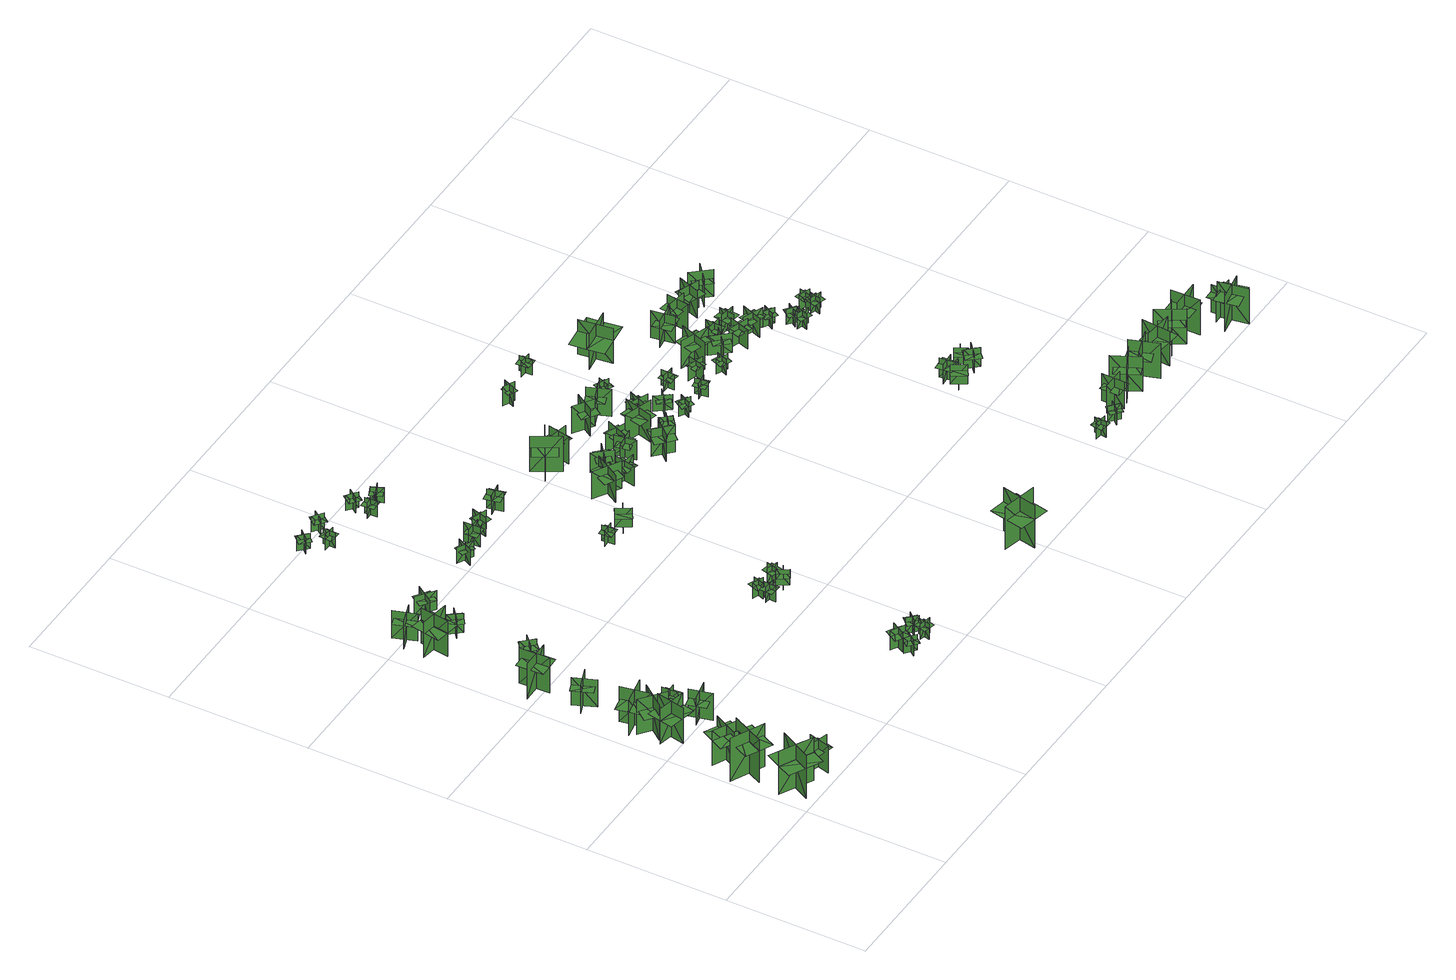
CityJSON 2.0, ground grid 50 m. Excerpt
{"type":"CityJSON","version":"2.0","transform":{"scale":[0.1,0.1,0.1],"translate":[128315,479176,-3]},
"CityObjects":{
"tree1":{"type":"SolitaryVegetationObject","geometry":[{"type":"MultiSurface","lod":"1","boundaries":[[[0,1,2]],[[0,2,3]],[[4,5,6]],[[4,6,7]],[[8,9,10]],[[8,10,11]],[[8,9,12]],[[8,12,13]]]}]},
"tree2":{"type":"SolitaryVegetationObject","geometry":[{"type":"MultiSurface","lod":"1","boundaries":[[[14,15,16]],[[14,16,17]],[[18,19,20]],[[18,20,21]],[[22,23,24]],[[22,24,25]],[[22,26,27]],[[22,27,23]]]}]},
"tree3":{"type":"SolitaryVegetationObject","geometry":[{"type":"MultiSurface","lod":"1","boundaries":[[[28,29,30]],[[28,30,31]],[[32,33,34]],[[32,34,35]],[[36,37,38]],[[36,38,39]],[[36,39,40]],[[36,40,41]]]}]},
"tree4":{"type":"SolitaryVegetationObject","geometry":[{"type":"MultiSurface","lod":"1","boundaries":[[[42,43,44]],[[42,44,45]],[[46,47,48]],[[46,48,49]],[[50,51,52]],[[50,52,53]],[[50,53,54]],[[50,54,55]]]}]},
"tree5":{"type":"SolitaryVegetationObject","geometry":[{"type":"MultiSurface","lod":"1","boundaries":[[[56,57,58]],[[56,58,59]],[[60,61,62]],[[60,62,63]],[[64,65,66]],[[64,66,67]],[[64,65,68]],[[64,68,69]]]}]},
"tree6":{"type":"SolitaryVegetationObject","geometry":[{"type":"MultiSurface","lod":"1","boundaries":[[[70,71,72]],[[70,72,73]],[[74,75,76]],[[74,76,77]],[[78,79,80]],[[78,80,81]],[[78,79,82]],[[78,82,83]]]}]},
"tree7":{"type":"SolitaryVegetationObject","geometry":[{"type":"MultiSurface","lod":"1","boundaries":[[[84,85,86]],[[84,86,87]],[[88,89,90]],[[88,90,91]],[[92,93,94]],[[92,94,95]],[[92,93,96]],[[92,96,97]]]}]},
"tree8":{"type":"SolitaryVegetationObject","geometry":[{"type":"MultiSurface","lod":"1","boundaries":[[[98,99,100]],[[98,100,101]],[[102,103,104]],[[102,104,105]],[[106,107,108]],[[106,108,109]],[[106,110,111]],[[106,111,107]]]}]},
"tree9":{"type":"SolitaryVegetationObject","geometry":[{"type":"MultiSurface","lod":"1","boundaries":[[[112,113,114]],[[112,114,115]],[[116,117,118]],[[116,118,119]],[[120,121,122]],[[120,122,123]],[[120,123,124]],[[120,124,125]]]}]},
"tree10":{"type":"SolitaryVegetationObject","geometry":[{"type":"MultiSurface","lod":"1","boundaries":[[[126,127,128]],[[126,128,129]],[[130,131,132]],[[130,132,133]],[[134,135,136]],[[134,136,137]],[[134,137,138]],[[134,138,139]]]}]},
"tree11":{"type":"SolitaryVegetationObject","geometry":[{"type":"MultiSurface","lod":"1","boundaries":[[[140,141,142]],[[140,142,143]],[[144,145,146]],[[144,146,147]],[[148,149,150]],[[148,150,151]],[[148,152,153]],[[148,153,149]]]}]},
"tree12":{"type":"SolitaryVegetationObject","geometry":[{"type":"MultiSurface","lod":"1","boundaries":[[[154,155,156]],[[154,156,157]],[[158,159,160]],[[158,160,161]],[[162,163,164]],[[162,164,165]],[[162,163,166]],[[162,166,167]]]}]},
"tree13":{"type":"SolitaryVegetationObject","geometry":[{"type":"MultiSurface","lod":"1","boundaries":[[[168,169,170]],[[168,170,171]],[[172,173,174]],[[172,174,175]],[[176,177,178]],[[176,178,179]],[[176,179,180]],[[176,180,181]]]}]},
"tree14":{"type":"SolitaryVegetationObject","geometry":[{"type":"MultiSurface","lod":"1","boundaries":[[[182,183,184]],[[182,184,185]],[[186,187,188]],[[186,188,189]],[[190,191,192]],[[190,192,193]],[[190,194,195]],[[190,195,191]]]}]},
"tree15":{"type":"SolitaryVegetationObject","geometry":[{"type":"MultiSurface","lod":"1","boundaries":[[[196,197,198]],[[196,198,199]],[[200,201,202]],[[200,202,203]],[[204,205,206]],[[204,206,207]],[[204,207,208]],[[204,208,209]]]}]},
"tree16":{"type":"SolitaryVegetationObject","geometry":[{"type":"MultiSurface","lod":"1","boundaries":[[[210,211,212]],[[210,212,213]],[[214,215,216]],[[214,216,217]],[[218,219,220]],[[218,220,221]],[[218,221,222]],[[218,222,223]]]}]},
"tree17":{"type":"SolitaryVegetationObject","geometry":[{"type":"MultiSurface","lod":"1","boundaries":[[[224,225,226]],[[224,226,227]],[[228,229,230]],[[228,230,231]],[[232,233,234]],[[232,234,235]],[[232,235,236]],[[232,236,237]]]}]},
"tree18":{"type":"SolitaryVegetationObject","geometry":[{"type":"MultiSurface","lod":"1","boundaries":[[[238,239,240]],[[238,240,241]],[[242,243,244]],[[242,244,245]],[[246,247,248]],[[246,248,249]],[[246,249,250]],[[246,250,251]]]}]},
"tree19":{"type":"SolitaryVegetationObject","geometry":[{"type":"MultiSurface","lod":"1","boundaries":[[[252,253,254]],[[252,254,255]],[[256,257,258]],[[256,258,259]],[[260,261,262]],[[260,262,263]],[[260,263,264]],[[260,264,265]]]}]},
"tree20":{"type":"SolitaryVegetationObject","geometry":[{"type":"MultiSurface","lod":"1","boundaries":[[[266,267,268]],[[266,268,269]],[[270,271,272]],[[270,272,273]],[[274,275,276]],[[274,276,277]],[[274,277,278]],[[274,278,279]]]}]},
"tree21":{"type":"SolitaryVegetationObject","geometry":[{"type":"MultiSurface","lod":"1","boundaries":[[[280,281,282]],[[280,282,283]],[[284,285,286]],[[284,286,287]],[[288,289,290]],[[288,290,291]],[[288,291,292]],[[288,292,293]]]}]},
"tree22":{"type":"SolitaryVegetationObject","geometry":[{"type":"MultiSurface","lod":"1","boundaries":[[[294,295,296]],[[294,296,297]],[[298,299,300]],[[298,300,301]],[[302,303,304]],[[302,304,305]],[[302,305,306]],[[302,306,307]]]}]},
"tree23":{"type":"SolitaryVegetationObject","geometry":[{"type":"MultiSurface","lod":"1","boundaries":[[[308,309,310]],[[308,310,311]],[[312,313,314]],[[312,314,315]],[[316,317,318]],[[316,318,319]],[[316,319,320]],[[316,320,321]]]}]},
"tree24":{"type":"SolitaryVegetationObject","geometry":[{"type":"MultiSurface","lod":"1","boundaries":[[[322,323,324]],[[322,324,325]],[[326,327,328]],[[326,328,329]],[[330,331,332]],[[330,332,333]],[[330,333,334]],[[330,334,335]]]}]},
"tree25":{"type":"SolitaryVegetationObject","geometry":[{"type":"MultiSurface","lod":"1","boundaries":[[[336,337,338]],[[336,338,339]],[[340,341,342]],[[340,342,343]],[[344,345,346]],[[344,346,347]],[[344,347,348]],[[344,348,349]]]}]},
"tree26":{"type":"SolitaryVegetationObject","geometry":[{"type":"MultiSurface","lod":"1","boundaries":[[[350,351,352]],[[350,352,353]],[[354,355,356]],[[354,356,357]],[[358,359,360]],[[358,360,361]],[[358,361,362]],[[358,362,363]]]}]},
"tree27":{"type":"SolitaryVegetationObject","geometry":[{"type":"MultiSurface","lod":"1","boundaries":[[[364,365,366]],[[364,366,367]],[[368,369,370]],[[368,370,371]],[[372,373,374]],[[372,374,375]],[[372,375,376]],[[372,376,377]]]}]},
"tree28":{"type":"SolitaryVegetationObject","geometry":[{"type":"MultiSurface","lod":"1","boundaries":[[[378,379,380]],[[378,380,381]],[[382,383,384]],[[382,384,385]],[[386,387,388]],[[386,388,389]],[[386,389,390]],[[386,390,391]]]}]},
"tree29":{"type":"SolitaryVegetationObject","geometry":[{"type":"MultiSurface","lod":"1","boundaries":[[[392,393,394]],[[392,394,395]],[[396,397,398]],[[396,398,399]],[[400,401,402]],[[400,402,403]],[[400,403,404]],[[400,404,405]]]}]},
"tree30":{"type":"SolitaryVegetationObject","geometry":[{"type":"MultiSurface","lod":"1","boundaries":[[[406,407,408]],[[406,408,409]],[[410,411,412]],[[410,412,413]],[[414,415,416]],[[414,416,417]],[[414,417,418]],[[414,418,419]]]}]},
"tree31":{"type":"SolitaryVegetationObject","geometry":[{"type":"MultiSurface","lod":"1","boundaries":[[[420,421,422]],[[420,422,423]],[[424,425,426]],[[424,426,427]],[[428,429,430]],[[428,430,431]],[[428,431,432]],[[428,432,433]]]}]},
"tree32":{"type":"SolitaryVegetationObject","geometry":[{"type":"MultiSurface","lod":"1","boundaries":[[[434,435,436]],[[434,436,437]],[[438,439,440]],[[438,440,441]],[[442,443,444]],[[442,444,445]],[[442,445,446]],[[442,446,447]]]}]},
"tree33":{"type":"SolitaryVegetationObject","geometry":[{"type":"MultiSurface","lod":"1","boundaries":[[[448,449,450]],[[448,450,451]],[[452,453,454]],[[452,454,455]],[[456,457,458]],[[456,458,459]],[[456,459,460]],[[456,460,461]]]}]},
"tree34":{"type":"SolitaryVegetationObject","geometry":[{"type":"MultiSurface","lod":"1","boundaries":[[[462,463,464]],[[462,464,465]],[[466,467,468]],[[466,468,469]],[[470,471,472]],[[470,472,473]],[[470,473,474]],[[470,474,475]]]}]},
"tree35":{"type":"SolitaryVegetationObject","geometry":[{"type":"MultiSurface","lod":"1","boundaries":[[[476,477,478]],[[476,478,479]],[[480,481,482]],[[480,482,483]],[[484,485,486]],[[484,486,487]],[[484,487,488]],[[484,488,489]]]}]},
"tree36":{"type":"SolitaryVegetationObject","geometry":[{"type":"MultiSurface","lod":"1","boundaries":[[[490,491,492]],[[490,492,493]],[[494,495,496]],[[494,496,497]],[[498,499,500]],[[498,500,501]],[[498,501,502]],[[498,502,503]]]}]},
"tree37":{"type":"SolitaryVegetationObject","geometry":[{"type":"MultiSurface","lod":"1","boundaries":[[[504,505,506]],[[504,506,507]],[[508,509,510]],[[508,510,511]],[[512,513,514]],[[512,514,515]],[[512,515,516]],[[512,516,517]]]}]},
"tree38":{"type":"SolitaryVegetationObject","geometry":[{"type":"MultiSurface","lod":"1","boundaries":[[[518,519,520]],[[518,520,521]],[[522,523,524]],[[522,524,525]],[[526,527,528]],[[526,528,529]],[[526,529,530]],[[526,530,531]]]}]},
"tree39":{"type":"SolitaryVegetationObject","geometry":[{"type":"MultiSurface","lod":"1","boundaries":[[[532,533,534]],[[532,534,535]],[[536,537,538]],[[536,538,539]],[[540,541,542]],[[540,542,543]],[[540,541,544]],[[540,544,545]]]}]},
"tree40":{"type":"SolitaryVegetationObject","geometry":[{"type":"MultiSurface","lod":"1","boundaries":[[[546,547,548]],[[546,548,549]],[[550,551,552]],[[550,552,553]],[[554,555,556]],[[554,556,557]],[[554,557,558]],[[554,558,559]]]}]},
"tree41":{"type":"SolitaryVegetationObject","geometry":[{"type":"MultiSurface","lod":"1","boundaries":[[[560,561,562]],[[560,562,563]],[[564,565,566]],[[564,566,567]],[[568,569,570]],[[568,570,571]],[[568,571,572]],[[568,572,573]]]}]},
"tree42":{"type":"SolitaryVegetationObject","geometry":[{"type":"MultiSurface","lod":"1","boundaries":[[[574,575,576]],[[574,576,577]],[[578,579,580]],[[578,580,581]],[[582,583,584]],[[582,584,585]],[[582,585,586]],[[582,586,587]]]}]},
"tree43":{"type":"SolitaryVegetationObject","geometry":[{"type":"MultiSurface","lod":"1","boundaries":[[[588,589,590]],[[588,590,591]],[[592,593,594]],[[592,594,595]],[[596,597,598]],[[596,598,599]],[[596,599,600]],[[596,600,601]]]}]},
"tree44":{"type":"SolitaryVegetationObject","geometry":[{"type":"MultiSurface","lod":"1","boundaries":[[[602,603,604]],[[602,604,605]],[[606,607,608]],[[606,608,609]],[[610,611,612]],[[610,612,613]],[[610,613,614]],[[610,614,615]]]}]},
"tree45":{"type":"SolitaryVegetationObject","geometry":[{"type":"MultiSurface","lod":"1","boundaries":[[[616,617,618]],[[616,618,619]],[[620,621,622]],[[620,622,623]],[[624,625,626]],[[624,626,627]],[[624,627,628]],[[624,628,629]]]}]},
"tree46":{"type":"SolitaryVegetationObject","geometry":[{"type":"MultiSurface","lod":"1","boundaries":[[[630,631,632]],[[630,632,633]],[[634,635,636]],[[634,636,637]],[[638,639,640]],[[638,640,641]],[[638,641,642]],[[638,642,643]]]}]},
"tree47":{"type":"SolitaryVegetationObject","geometry":[{"type":"MultiSurface","lod":"1","boundaries":[[[644,645,646]],[[644,646,647]],[[648,649,650]],[[648,650,651]],[[652,653,654]],[[652,654,655]],[[652,655,656]],[[652,656,657]]]}]},
"tree48":{"type":"SolitaryVegetationObject","geometry":[{"type":"MultiSurface","lod":"1","boundaries":[[[658,659,660]],[[658,660,661]],[[662,663,664]],[[662,664,665]],[[666,667,668]],[[666,668,669]],[[666,669,670]],[[666,670,671]]]}]},
"tree49":{"type":"SolitaryVegetationObject","geometry":[{"type":"MultiSurface","lod":"1","boundaries":[[[672,673,674]],[[672,674,675]],[[676,677,678]],[[676,678,679]],[[680,681,682]],[[680,682,683]],[[680,683,684]],[[680,684,685]]]}]},
"tree50":{"type":"SolitaryVegetationObject","geometry":[{"type":"MultiSurface","lod":"1","boundaries":[[[686,687,688]],[[686,688,689]],[[690,691,692]],[[690,692,693]],[[694,695,696]],[[694,696,697]],[[694,697,698]],[[694,698,699]]]}]},
"tree51":{"type":"SolitaryVegetationObject","geometry":[{"type":"MultiSurface","lod":"1","boundaries":[[[700,701,702]],[[700,702,703]],[[704,705,706]],[[704,706,707]],[[708,709,710]],[[708,710,711]],[[708,711,712]],[[708,712,713]]]}]},
"tree52":{"type":"SolitaryVegetationObject","geometry":[{"type":"MultiSurface","lod":"1","boundaries":[[[714,715,716]],[[714,716,717]],[[718,719,720]],[[718,720,721]],[[722,723,724]],[[722,724,725]],[[722,725,726]],[[722,726,727]]]}]},
"tree53":{"type":"SolitaryVegetationObject","geometry":[{"type":"MultiSurface","lod":"1","boundaries":[[[728,729,730]],[[728,730,731]],[[732,733,734]],[[732,734,735]],[[736,737,738]],[[736,738,739]],[[736,739,740]],[[736,740,741]]]}]},
"tree54":{"type":"SolitaryVegetationObject","geometry":[{"type":"MultiSurface","lod":"1","boundaries":[[[742,743,744]],[[742,744,745]],[[746,747,748]],[[746,748,749]],[[750,751,752]],[[750,752,753]],[[750,753,754]],[[750,754,755]]]}]},
"tree55":{"type":"SolitaryVegetationObject","geometry":[{"type":"MultiSurface","lod":"1","boundaries":[[[756,757,758]],[[756,758,759]],[[760,761,762]],[[760,762,763]],[[764,765,766]],[[764,766,767]],[[764,767,768]],[[764,768,769]]]}]},
"tree56":{"type":"SolitaryVegetationObject","geometry":[{"type":"MultiSurface","lod":"1","boundaries":[[[770,771,772]],[[770,772,773]],[[774,775,776]],[[774,776,777]],[[778,779,780]],[[778,780,781]],[[778,781,782]],[[778,782,783]]]}]},
"tree57":{"type":"SolitaryVegetationObject","geometry":[{"type":"MultiSurface","lod":"1","boundaries":[[[784,785,786]],[[784,786,787]],[[788,789,790]],[[788,790,791]],[[792,793,794]],[[792,794,795]],[[792,793,796]],[[792,796,797]]]}]},
"tree58":{"type":"SolitaryVegetationObject","geometry":[{"type":"MultiSurface","lod":"1","boundaries":[[[798,799,800]],[[798,800,801]],[[802,803,804]],[[802,804,805]],[[806,807,808]],[[806,808,809]],[[806,809,810]],[[806,810,811]]]}]},
"tree59":{"type":"SolitaryVegetationObject","geometry":[{"type":"MultiSurface","lod":"1","boundaries":[[[812,813,814]],[[812,814,815]],[[816,817,818]],[[816,818,819]],[[820,821,822]],[[820,822,823]],[[820,823,824]],[[820,824,825]]]}]},
"tree60":{"type":"SolitaryVegetationObject","geometry":[{"type":"MultiSurface","lod":"1","boundaries":[[[826,827,828]],[[826,828,829]],[[830,831,832]],[[830,832,833]],[[834,835,836]],[[834,836,837]],[[834,837,838]],[[834,838,839]]]}]},
"tree61":{"type":"SolitaryVegetationObject","geometry":[{"type":"MultiSurface","lod":"1","boundaries":[[[840,841,842]],[[840,842,843]],[[844,845,846]],[[844,846,847]],[[848,849,850]],[[848,850,851]],[[848,851,852]],[[848,852,853]]]}]},
"tree62":{"type":"SolitaryVegetationObject","geometry":[{"type":"MultiSurface","lod":"1","boundaries":[[[854,855,856]],[[854,856,857]],[[858,859,860]],[[858,860,861]],[[862,863,864]],[[862,864,865]],[[862,865,866]],[[862,866,867]]]}]},
"tree63":{"type":"SolitaryVegetationObject","geometry":[{"type":"MultiSurface","lod":"1","boundaries":[[[868,869,870]],[[868,870,871]],[[872,873,874]],[[872,874,875]],[[876,877,878]],[[876,878,879]],[[876,879,880]],[[876,880,881]]]}]},
"tree64":{"type":"SolitaryVegetationObject","geometry":[{"type":"MultiSurface","lod":"1","boundaries":[[[882,883,884]],[[882,884,885]],[[886,887,888]],[[886,888,889]],[[890,891,892]],[[890,892,893]],[[890,893,894]],[[890,894,895]]]}]},
"tree65":{"type":"SolitaryVegetationObject","geometry":[{"type":"MultiSurface","lod":"1","boundaries":[[[896,897,898]],[[896,898,899]],[[900,901,902]],[[900,902,903]],[[904,905,906]],[[904,906,907]],[[904,907,908]],[[904,908,909]]]}]},
"tree66":{"type":"SolitaryVegetationObject","geometry":[{"type":"MultiSurface","lod":"1","boundaries":[[[910,911,912]],[[910,912,913]],[[914,915,916]],[[914,916,917]],[[918,919,920]],[[918,920,921]],[[918,921,922]],[[918,922,923]]]}]},
"tree67":{"type":"SolitaryVegetationObject","geometry":[{"type":"MultiSurface","lod":"1","boundaries":[[[924,925,926]],[[924,926,927]],[[928,929,930]],[[928,930,931]],[[932,933,934]],[[932,934,935]],[[932,935,936]],[[932,936,937]]]}]},
"tree68":{"type":"SolitaryVegetationObject","geometry":[{"type":"MultiSurface","lod":"1","boundaries":[[[938,939,940]],[[938,940,941]],[[942,943,944]],[[942,944,945]],[[946,947,948]],[[946,948,949]],[[946,949,950]],[[946,950,951]]]}]},
"tree69":{"type":"SolitaryVegetationObject","geometry":[{"type":"MultiSurface","lod":"1","boundaries":[[[952,953,954]],[[952,954,955]],[[956,957,958]],[[956,958,959]],[[960,961,962]],[[960,962,963]],[[960,963,964]],[[960,964,965]]]}]},
"tree70":{"type":"SolitaryVegetationObject","geometry":[{"type":"MultiSurface","lod":"1","boundaries":[[[966,967,968]],[[966,968,969]],[[970,971,972]],[[970,972,973]],[[974,975,976]],[[974,976,977]],[[974,977,978]],[[974,978,979]]]}]},
"tree71":{"type":"SolitaryVegetationObject","geometry":[{"type":"MultiSurface","lod":"1","boundaries":[[[980,981,982]],[[980,982,983]],[[984,985,986]],[[984,986,987]],[[988,989,990]],[[988,990,991]],[[988,991,992]],[[988,992,993]]]}]},
"tree72":{"type":"SolitaryVegetationObject","geometry":[{"type":"MultiSurface","lod":"1","boundaries":[[[994,995,996]],[[994,996,997]],[[998,999,1000]],[[998,1000,1001]],[[1002,1003,1004]],[[1002,1004,1005]],[[1002,1005,1006]],[[1002,1006,1007]]]}]},
"tree73":{"type":"SolitaryVegetationObject","geometry":[{"type":"MultiSurface","lod":"1","boundaries":[[[1008,1009,1010]],[[1008,1010,1011]],[[1012,1013,1014]],[[1012,1014,1015]],[[1016,1017,1018]],[[1016,1018,1019]],[[1016,1019,1020]],[[1016,1020,1021]]]}]},
"tree74":{"type":"SolitaryVegetationObject","geometry":[{"type":"MultiSurface","lod":"1","boundaries":[[[1022,1023,1024]],[[1022,1024,1025]],[[1026,1027,1028]],[[1026,1028,1029]],[[1030,1031,1032]],[[1030,1032,1033]],[[1030,1033,1034]],[[1030,1034,1035]]]}]},
"tree75":{"type":"SolitaryVegetationObject","geometry":[{"type":"MultiSurface","lod":"1","boundaries":[[[1036,1037,1038]],[[1036,1038,1039]],[[1040,1041,1042]],[[1040,1042,1043]],[[1044,1045,1046]],[[1044,1046,1047]],[[1044,1047,1048]],[[1044,1048,1049]]]}]},
"tree76":{"type":"SolitaryVegetationObject","geometry":[{"type":"MultiSurface","lod":"1","boundaries":[[[1050,1051,1052]],[[1050,1052,1053]],[[1054,1055,1056]],[[1054,1056,1057]],[[1058,1059,1060]],[[1058,1060,1061]],[[1058,1061,1062]],[[1058,1062,1063]]]}]},
"tree77":{"type":"SolitaryVegetationObject","geometry":[{"type":"MultiSurface","lod":"1","boundaries":[[[1064,1065,1066]],[[1064,1066,1067]],[[1068,1069,1070]],[[1068,1070,1071]],[[1072,1073,1074]],[[1072,1074,1075]],[[1072,1075,1076]],[[1072,1076,1077]]]}]},
"tree78":{"type":"SolitaryVegetationObject","geometry":[{"type":"MultiSurface","lod":"1","boundaries":[[[1078,1079,1080]],[[1078,1080,1081]],[[1082,1083,1084]],[[1082,1084,1085]],[[1086,1087,1088]],[[1086,1088,1089]],[[1086,1089,1090]],[[1086,1090,1091]]]}]},
"tree79":{"type":"SolitaryVegetationObject","geometry":[{"type":"MultiSurface","lod":"1","boundaries":[[[1092,1093,1094]],[[1092,1094,1095]],[[1096,1097,1098]],[[1096,1098,1099]],[[1100,1101,1102]],[[1100,1102,1103]],[[1100,1103,1104]],[[1100,1104,1105]]]}]},
"tree80":{"type":"SolitaryVegetationObject","geometry":[{"type":"MultiSurface","lod":"1","boundaries":[[[1106,1107,1108]],[[1106,1108,1109]],[[1110,1111,1112]],[[1110,1112,1113]],[[1114,1115,1116]],[[1114,1116,1117]],[[1114,1117,1118]],[[1114,1118,1119]]]}]},
"tree81":{"type":"SolitaryVegetationObject","geometry":[{"type":"MultiSurface","lod":"1","boundaries":[[[1120,1121,1122]],[[1120,1122,1123]],[[1124,1125,1126]],[[1124,1126,1127]],[[1128,1129,1130]],[[1128,1130,1131]],[[1128,1131,1132]],[[1128,1132,1133]]]}]},
"tree82":{"type":"SolitaryVegetationObject","geometry":[{"type":"MultiSurface","lod":"1","boundaries":[[[1134,1135,1136]],[[1134,1136,1137]],[[1138,1139,1140]],[[1138,1140,1141]],[[1142,1143,1144]],[[1142,1144,1145]],[[1142,1145,1146]],[[1142,1146,1147]]]}]},
"tree83":{"type":"SolitaryVegetationObject","geometry":[{"type":"MultiSurface","lod":"1","boundaries":[[[1148,1149,1150]],[[1148,1150,1151]],[[1152,1153,1154]],[[1152,1154,1155]],[[1156,1157,1158]],[[1156,1158,1159]],[[1156,1159,1160]],[[1156,1160,1161]]]}]},
"tree84":{"type":"SolitaryVegetationObject","geometry":[{"type":"MultiSurface","lod":"1","boundaries":[[[1162,1163,1164]],[[1162,1164,1165]],[[1166,1167,1168]],[[1166,1168,1169]],[[1170,1171,1172]],[[1170,1172,1173]],[[1170,1173,1174]],[[1170,1174,1175]]]}]},
"tree85":{"type":"SolitaryVegetationObject","geometry":[{"type":"MultiSurface","lod":"1","boundaries":[[[1176,1177,1178]],[[1176,1178,1179]],[[1180,1181,1182]],[[1180,1182,1183]],[[1184,1185,1186]],[[1184,1186,1187]],[[1184,1187,1188]],[[1184,1188,1189]]]}]},
"tree86":{"type":"SolitaryVegetationObject","geometry":[{"type":"MultiSurface","lod":"1","boundaries":[[[1190,1191,1192]],[[1190,1192,1193]],[[1194,1195,1196]],[[1194,1196,1197]],[[1198,1199,1200]],[[1198,1200,1201]],[[1198,1201,1202]],[[1198,1202,1203]]]}]},
"tree87":{"type":"SolitaryVegetationObject","geometry":[{"type":"MultiSurface","lod":"1","boundaries":[[[1204,1205,1206]],[[1204,1206,1207]],[[1208,1209,1210]],[[1208,1210,1211]],[[1212,1213,1214]],[[1212,1214,1215]],[[1212,1215,1216]],[[1212,1216,1217]]]}]},
"tree88":{"type":"SolitaryVegetationObject","geometry":[{"type":"MultiSurface","lod":"1","boundaries":[[[1218,1219,1220]],[[1218,1220,1221]],[[1222,1223,1224]],[[1222,1224,1225]],[[1226,1227,1228]],[[1226,1228,1229]],[[1226,1230,1231]],[[1226,1231,1227]]]}]},
"tree89":{"type":"SolitaryVegetationObject","geometry":[{"type":"MultiSurface","lod":"1","boundaries":[[[1232,1233,1234]],[[1232,1234,1235]],[[1236,1237,1238]],[[1236,1238,1239]],[[1240,1241,1242]],[[1240,1242,1243]],[[1240,1244,1245]],[[1240,1245,1241]]]}]}
},
"vertices":[
[32,117,8],[147,58,8],[147,58,181],[32,117,181],[59,34,8],[119,148,8],[119,148,181],[59,34,181],[30,114,123],[145,54,123],[175,111,123],[60,171,123],[121,8,123],[6,67,123],
[111,315,7],[54,199,7],[54,199,179],[111,315,179],[14,281,7],[131,225,7],[131,225,179],[14,281,179],[106,306,135],[54,199,135],[101,176,135],[152,283,135],[60,328,135],[8,221,135],
[72,299,15],[117,387,15],[117,387,153],[72,299,153],[135,319,15],[46,364,15],[46,364,153],[135,319,153],[135,319,115],[157,363,115],[69,408,115],[46,364,115],[23,320,115],[112,274,115],
[232,60,23],[154,81,23],[154,81,132],[232,60,132],[206,105,23],[206,105,132],[185,27,132],[185,27,23],[206,105,97],[173,114,97],[156,51,97],[189,42,97],[222,33,97],[239,96,97],
[54,555,17],[157,534,17],[157,534,158],[54,555,158],[93,495,17],[115,599,17],[115,599,158],[93,495,158],[53,552,111],[157,530,111],[167,582,111],[64,604,111],[148,489,111],[44,510,111],
[72,569,15],[137,652,15],[137,652,156],[72,569,156],[143,578,15],[60,643,15],[60,643,156],[143,578,156],[74,567,108],[140,650,108],[98,683,108],[33,600,108],[173,623,108],[108,540,108],
[150,684,12],[47,664,12],[47,664,153],[150,684,153],[91,724,12],[111,620,12],[111,620,153],[91,724,153],[150,687,105],[46,667,105],[56,615,105],[160,635,105],[38,709,105],[142,729,105],
[118,816,13],[87,893,13],[87,893,123],[118,816,123],[143,877,13],[66,846,13],[66,846,123],[143,877,123],[115,823,95],[87,893,95],[57,881,95],[85,811,95],[146,835,95],[117,905,95],
[210,545,24],[229,466,24],[229,466,132],[210,545,132],[183,500,24],[183,500,132],[262,519,132],[262,519,24],[183,500,98],[191,467,98],[254,482,98],[246,515,98],[238,548,98],[175,533,98],
[239,615,22],[184,612,22],[184,612,99],[239,615,99],[212,640,22],[215,584,22],[215,584,99],[212,640,99],[212,640,77],[184,638,77],[188,583,77],[215,584,77],[243,586,77],[239,641,77],
[97,1085,16],[101,979,16],[101,979,157],[97,1085,157],[40,1023,16],[147,1027,16],[147,1027,157],[40,1023,157],[97,1076,120],[101,979,120],[143,980,120],[139,1078,120],[55,1074,120],[59,977,120],
[113,1446,18],[97,1342,18],[97,1342,159],[113,1446,159],[55,1404,18],[160,1387,18],[160,1387,159],[55,1404,159],[110,1447,112],[93,1342,112],[146,1334,112],[162,1438,112],[51,1349,112],[68,1453,112],
[225,1096,20],[187,1137,20],[187,1137,97],[225,1096,97],[226,1133,20],[186,1095,20],[186,1095,97],[226,1133,97],[226,1133,75],[207,1153,75],[167,1116,75],[186,1095,75],[205,1075,75],[245,1113,75],
[89,1538,18],[115,1459,18],[115,1459,128],[89,1538,128],[60,1479,18],[138,1505,18],[138,1505,128],[60,1479,128],[91,1531,99],[115,1459,99],[146,1470,99],[122,1542,99],[60,1521,99],[84,1449,99],
[184,1360,20],[228,1395,20],[228,1395,97],[184,1360,97],[221,1356,20],[186,1399,20],[186,1399,97],[221,1356,97],[221,1356,76],[243,1373,76],[208,1416,76],[186,1399,76],[165,1382,76],[199,1339,76],
[212,1529,21],[276,1484,21],[276,1484,98],[212,1529,98],[221,1478,21],[221,1478,98],[266,1541,98],[266,1541,21],[218,1525,78],[204,1503,78],[255,1470,78],[269,1492,78],[283,1514,78],[232,1547,78],
[846,89,23],[812,117,23],[812,117,85],[846,89,85],[843,119,23],[815,84,23],[815,84,85],[843,119,85],[843,119,68],[826,133,68],[798,99,68],[815,84,68],[832,70,68],[860,104,68],
[852,135,23],[804,162,23],[804,162,100],[852,135,100],[843,171,23],[815,123,23],[815,123,100],[843,171,100],[843,171,78],[819,184,78],[791,136,78],[815,123,78],[840,109,78],[867,157,78],
[294,1965,35],[325,1997,35],[325,1997,97],[294,1965,97],[324,1965,35],[292,1996,35],[292,1996,97],[324,1965,97],[324,1965,79],[339,1981,79],[307,2012,79],[292,1996,79],[276,1980,79],[308,1950,79],
[361,1898,38],[363,1942,38],[363,1942,99],[361,1898,99],[382,1918,38],[338,1920,38],[338,1920,99],[382,1918,99],[382,1918,82],[384,1940,82],[339,1942,82],[338,1920,82],[337,1898,82],[381,1896,82],
[894,106,24],[938,97,24],[938,97,85],[894,106,85],[910,82,24],[919,125,24],[919,125,85],[910,82,85],[910,82,68],[932,77,68],[941,120,68],[919,125,68],[898,129,68],[889,86,68],
[900,161,23],[931,130,23],[931,130,85],[900,161,85],[900,131,23],[931,163,23],[931,163,85],[900,131,85],[900,131,68],[916,116,68],[947,147,68],[931,163,68],[915,178,68],[884,147,68],
[502,1542,22],[557,1514,22],[557,1514,85],[502,1542,85],[515,1502,22],[515,1502,85],[544,1558,85],[544,1558,22],[507,1540,68],[498,1521,68],[542,1500,68],[551,1519,68],[560,1538,68],[516,1558,68],
[429,1976,37],[394,2003,37],[394,2003,99],[429,1976,99],[425,2005,37],[398,1970,37],[398,1970,99],[425,2005,99],[425,2005,81],[408,2018,81],[380,1984,81],[398,1970,81],[415,1956,81],[443,1991,81],
[834,631,24],[831,587,24],[831,587,85],[834,631,85],[812,612,24],[856,609,24],[856,609,85],[812,612,85],[812,612,68],[810,590,68],[854,587,68],[856,609,68],[857,631,68],[813,634,68],
[851,644,24],[810,658,24],[810,658,85],[851,644,85],[839,670,24],[824,629,24],[824,629,85],[839,670,85],[839,670,68],[818,678,68],[803,636,68],[824,629,68],[845,621,68],[860,663,68],
[580,1544,24],[638,1546,24],[638,1546,101],[580,1544,101],[607,1519,24],[607,1519,101],[605,1577,101],[605,1577,24],[607,1519,77],[632,1519,77],[630,1566,77],[606,1565,77],[582,1564,77],[583,1518,77],
[924,590,24],[902,629,24],[902,629,86],[924,590,86],[931,619,24],[893,597,24],[893,597,86],[931,619,86],[931,619,69],[920,638,69],[882,616,69],[893,597,69],[904,578,69],[943,600,69],
[919,669,24],[908,626,24],[908,626,86],[919,669,86],[893,654,24],[936,643,24],[936,643,86],[893,654,86],[893,654,69],[888,633,69],[931,622,69],[936,643,69],[942,665,69],[899,675,69],
[552,1902,43],[554,1858,43],[554,1858,105],[552,1902,105],[532,1881,43],[576,1882,43],[576,1882,105],[532,1881,105],[532,1881,87],[533,1859,87],[577,1860,87],[576,1882,87],[576,1904,87],[531,1903,87],
[658,1528,25],[675,1584,25],[675,1584,102],[658,1528,102],[691,1546,25],[691,1546,102],[635,1563,102],[635,1563,25],[691,1546,78],[698,1569,78],[654,1583,78],[646,1559,78],[639,1536,78],[684,1523,78],
[570,1933,40],[535,1960,40],[535,1960,101],[570,1933,101],[567,1962,40],[540,1927,40],[540,1927,101],[567,1962,101],[567,1962,84],[549,1975,84],[522,1940,84],[540,1927,84],[557,1913,84],[584,1948,84],
[847,1188,23],[802,1185,23],[802,1185,84],[847,1188,84],[824,1207,23],[827,1163,23],[827,1163,84],[824,1207,84],[824,1207,67],[802,1206,67],[805,1162,67],[827,1163,67],[849,1165,67],[847,1209,67],
[605,1913,43],[624,1873,43],[624,1873,104],[605,1913,104],[595,1886,43],[635,1904,43],[635,1904,104],[595,1886,104],[595,1886,87],[604,1866,87],[644,1884,87],[635,1904,87],[626,1924,87],[586,1906,87],
[777,1594,29],[789,1540,29],[789,1540,106],[777,1594,106],[757,1563,29],[811,1574,29],[811,1574,106],[757,1563,106],[757,1563,84],[763,1536,84],[817,1547,84],[811,1574,84],[805,1601,84],[751,1590,84],
[934,1196,23],[887,1166,23],[887,1166,100],[934,1196,100],[898,1204,23],[927,1158,23],[927,1158,100],[898,1204,100],[898,1204,78],[874,1190,78],[904,1143,78],[927,1158,78],[951,1172,78],[921,1219,78],
[1007,1262,23],[1062,1356,23],[1062,1356,132],[1007,1262,132],[1077,1281,23],[1077,1281,132],[984,1336,132],[984,1336,23],[1012,1270,103],[1044,1253,103],[1084,1328,103],[1051,1345,103],[1019,1362,103],[980,1287,103],
[1003,1569,26],[1055,1478,26],[1055,1478,166],[1003,1569,166],[986,1504,26],[986,1504,166],[1076,1557,166],[1076,1557,26],[986,1504,122],[1007,1467,122],[1080,1508,122],[1058,1546,122],[1036,1584,122],[964,1542,122],
[1460,20,25],[1488,147,25],[1488,147,197],[1460,20,197],[1534,68,25],[1408,96,25],[1408,96,197],[1534,68,197],[1464,19,140],[1492,146,140],[1429,160,140],[1401,33,140],[1543,134,140],[1515,8,140],
[1117,1327,28],[1101,1251,28],[1101,1251,106],[1117,1327,106],[1074,1298,28],[1074,1298,106],[1150,1282,106],[1150,1282,28],[1116,1320,86],[1090,1324,86],[1080,1265,86],[1106,1260,86],[1131,1256,86],[1141,1316,86],
[1078,1341,37],[1138,1391,37],[1138,1391,115],[1078,1341,115],[1131,1337,37],[1131,1337,115],[1081,1397,115],[1081,1397,37],[1084,1346,94],[1101,1327,94],[1146,1368,94],[1129,1387,94],[1111,1406,94],[1066,1365,94],
[1142,1520,24],[1062,1535,24],[1062,1535,132],[1142,1520,132],[1113,1563,24],[1113,1563,132],[1097,1483,132],[1097,1483,24],[1113,1563,98],[1079,1569,98],[1067,1506,98],[1100,1499,98],[1133,1492,98],[1146,1556,98],
[1236,1347,37],[1159,1335,37],[1159,1335,115],[1236,1347,115],[1194,1378,37],[1194,1378,115],[1205,1301,115],[1205,1301,37],[1229,1346,94],[1224,1372,94],[1165,1360,94],[1170,1335,94],[1175,1309,94],[1234,1321,94],
[1268,1377,32],[1196,1407,32],[1196,1407,110],[1268,1377,110],[1248,1426,32],[1248,1426,110],[1218,1354,110],[1218,1354,32],[1262,1380,89],[1271,1405,89],[1213,1425,89],[1205,1401,89],[1196,1376,89],[1253,1356,89],
[1256,1279,24],[1313,1226,24],[1313,1226,132],[1256,1279,132],[1258,1227,24],[1310,1284,24],[1310,1284,132],[1258,1227,132],[1258,1227,101],[1286,1201,101],[1339,1258,101],[1310,1284,101],[1282,1310,101],[1229,1253,101],
[1302,1309,38],[1333,1413,38],[1333,1413,147],[1302,1309,147],[1366,1344,38],[1366,1344,147],[1262,1375,147],[1262,1375,38],[1305,1318,118],[1340,1309,118],[1361,1391,118],[1326,1400,118],[1291,1409,118],[1270,1327,118],
[1249,1493,24],[1293,1562,24],[1293,1562,132],[1249,1493,132],[1300,1505,24],[1300,1505,132],[1231,1549,132],[1231,1549,24],[1300,1505,98],[1318,1534,98],[1263,1569,98],[1245,1540,98],[1227,1511,98],[1281,1476,98],
[1391,1277,31],[1362,1310,31],[1362,1310,93],[1391,1277,93],[1393,1306,31],[1360,1277,31],[1360,1277,93],[1393,1306,93],[1393,1306,76],[1378,1323,76],[1345,1293,76],[1360,1277,76],[1374,1260,76],[1408,1290,76],
[1243,1767,35],[1262,1808,35],[1262,1808,112],[1243,1767,112],[1271,1777,35],[1271,1777,112],[1230,1796,112],[1230,1796,35],[1269,1778,87],[1277,1795,87],[1244,1810,87],[1236,1793,87],[1228,1776,87],[1261,1761,87],
[1382,1538,26],[1306,1508,26],[1306,1508,134],[1382,1538,134],[1334,1558,26],[1334,1558,134],[1364,1483,134],[1364,1483,26],[1334,1558,100],[1303,1546,100],[1326,1486,100],[1358,1498,100],[1389,1510,100],[1366,1571,100],
[1378,1370,32],[1409,1441,32],[1409,1441,109],[1378,1370,109],[1427,1389,32],[1427,1389,109],[1355,1420,109],[1355,1420,32],[1381,1376,89],[1405,1367,89],[1427,1423,89],[1403,1433,89],[1379,1442,89],[1357,1385,89],
[1473,1327,39],[1434,1376,39],[1434,1376,101],[1473,1327,101],[1478,1369,39],[1478,1369,101],[1429,1330,101],[1429,1330,39],[1470,1331,85],[1485,1345,85],[1454,1382,85],[1438,1368,85],[1422,1355,85],[1454,1318,85],
[1473,1270,30],[1495,1309,30],[1495,1309,91],[1473,1270,91],[1502,1278,30],[1463,1300,30],[1463,1300,91],[1502,1278,91],[1502,1278,74],[1513,1298,74],[1474,1319,74],[1463,1300,74],[1452,1281,74],[1491,1259,74],
[1454,1545,26],[1413,1562,26],[1413,1562,88],[1454,1545,88],[1443,1573,26],[1426,1532,26],[1426,1532,88],[1443,1573,88],[1443,1573,70],[1422,1581,70],[1406,1540,70],[1426,1532,70],[1447,1523,70],[1463,1564,70],
[1428,1818,33],[1384,1818,33],[1384,1818,94],[1428,1818,94],[1408,1839,33],[1408,1794,33],[1408,1794,94],[1408,1839,94],[1408,1839,77],[1385,1839,77],[1386,1794,77],[1408,1794,77],[1430,1795,77],[1430,1839,77],
[1583,1311,32],[1590,1267,32],[1590,1267,94],[1583,1311,94],[1566,1287,32],[1610,1294,32],[1610,1294,94],[1566,1287,94],[1566,1287,77],[1569,1265,77],[1613,1272,77],[1610,1294,77],[1606,1316,77],[1563,1309,77],
[1567,1421,33],[1565,1374,33],[1565,1374,96],[1567,1421,96],[1543,1399,33],[1590,1397,33],[1590,1397,96],[1543,1399,96],[1566,1421,75],[1563,1374,75],[1587,1373,75],[1589,1420,75],[1544,1375,75],[1547,1422,75],
[1678,1337,41],[1618,1355,41],[1618,1355,103],[1678,1337,103],[1658,1374,41],[1658,1374,103],[1640,1314,103],[1640,1314,41],[1673,1339,86],[1678,1359,86],[1631,1371,86],[1626,1351,86],[1621,1331,86],[1668,1319,86],
[1587,1605,30],[1587,1605,170],[1572,1724,170],[1572,1724,30],[1524,1656,30],[1524,1656,170],[1639,1671,170],[1639,1671,30],[1506,1654,124],[1514,1594,124],[1657,1612,124],[1649,1672,124],[1642,1732,124],[1499,1714,124],
[2044,100,24],[2048,144,24],[2048,144,85],[2044,100,85],[2067,119,24],[2022,123,24],[2022,123,85],[2067,119,85],[2067,119,68],[2069,141,68],[2025,145,68],[2022,123,68],[2020,101,68],[2064,97,68],
[1712,1273,32],[1729,1313,32],[1729,1313,93],[1712,1273,93],[1739,1283,32],[1699,1301,32],[1699,1301,93],[1739,1283,93],[1739,1283,76],[1748,1304,76],[1707,1321,76],[1699,1301,76],[1690,1280,76],[1731,1263,76],
[1668,1408,34],[1770,1370,34],[1770,1370,143],[1668,1408,143],[1699,1341,34],[1699,1341,143],[1737,1443,143],[1737,1443,34],[1677,1404,114],[1666,1370,114],[1747,1344,114],[1758,1378,114],[1769,1413,114],[1688,1439,114],
[2142,135,24],[2112,102,24],[2112,102,86],[2142,135,86],[2112,134,24],[2145,104,24],[2145,104,86],[2112,134,86],[2112,134,68],[2098,117,68],[2131,88,68],[2145,104,68],[2160,121,68],[2127,150,68],
[1809,1306,40],[1757,1364,40],[1757,1364,117],[1809,1306,117],[1811,1358,40],[1811,1358,117],[1753,1307,117],[1753,1307,40],[1804,1311,97],[1823,1329,97],[1781,1373,97],[1762,1355,97],[1743,1337,97],[1786,1293,97],
[1731,1521,26],[1812,1533,26],[1812,1533,134],[1731,1521,134],[1774,1490,26],[1774,1490,134],[1761,1571,134],[1761,1571,26],[1774,1490,100],[1807,1495,100],[1797,1560,100],[1764,1554,100],[1730,1549,100],[1740,1485,100],
[2064,642,24],[2017,613,24],[2017,613,101],[2064,642,101],[2028,651,24],[2057,604,24],[2057,604,101],[2028,651,101],[2028,651,79],[2004,637,79],[2033,589,79],[2057,604,79],[2080,618,79],[2052,665,79],
[2192,120,25],[2192,201,25],[2192,201,134],[2192,120,134],[2228,157,25],[2228,157,134],[2147,157,134],[2147,157,25],[2228,157,99],[2228,191,99],[2163,191,99],[2163,157,99],[2163,123,99],[2228,123,99],
[1826,1355,36],[1830,1413,36],[1830,1413,114],[1826,1355,114],[1854,1380,36],[1854,1380,114],[1796,1384,114],[1796,1384,36],[1854,1380,90],[1856,1404,90],[1809,1407,90],[1808,1383,90],[1806,1359,90],[1852,1356,90],
[2041,697,25],[2047,642,25],[2047,642,101],[2041,697,101],[2018,669,25],[2073,674,25],[2073,674,101],[2018,669,101],[2018,669,80],[2020,641,80],[2075,647,80],[2073,674,80],[2070,702,80],[2015,696,80],
[1899,1302,36],[1825,1327,36],[1825,1327,113],[1899,1302,113],[1875,1348,36],[1875,1348,113],[1850,1275,113],[1850,1275,36],[1892,1304,93],[1900,1329,93],[1841,1346,93],[1834,1321,93],[1827,1296,93],[1885,1279,93],
[1886,1524,26],[1806,1536,26],[1806,1536,134],[1886,1524,134],[1855,1566,26],[1855,1566,134],[1843,1485,134],[1843,1485,26],[1855,1566,100],[1821,1571,100],[1812,1506,100],[1846,1501,100],[1879,1497,100],[1888,1561,100],
[1872,1380,37],[1927,1372,37],[1927,1372,114],[1872,1380,114],[1894,1350,37],[1902,1405,37],[1902,1405,114],[1894,1350,114],[1894,1350,93],[1922,1347,93],[1929,1401,93],[1902,1405,93],[1875,1409,93],[1867,1354,93],
[2112,612,25],[2154,649,25],[2154,649,102],[2112,612,102],[2149,610,25],[2112,651,25],[2112,651,102],[2149,610,102],[2149,610,80],[2170,629,80],[2133,670,80],[2112,651,80],[2092,633,80],[2129,592,80],
[1898,1318,35],[1971,1291,35],[1971,1291,112],[1898,1318,112],[1920,1271,35],[1920,1271,112],[1947,1344,112],[1947,1344,35],[1904,1315,92],[1896,1291,92],[1954,1272,92],[1962,1297,92],[1970,1321,92],[1912,1340,92],
[2295,113,24],[2248,206,24],[2248,206,164],[2295,113,164],[2316,177,24],[2316,177,164],[2222,129,164],[2222,129,24],[2316,177,120],[2296,216,120],[2221,178,120],[2241,139,120],[2261,100,120],[2335,138,120],
[2148,683,25],[2110,661,25],[2110,661,87],[2148,683,87],[2120,691,25],[2142,653,25],[2142,653,87],[2120,691,87],[2120,691,70],[2101,680,70],[2122,642,70],[2142,653,70],[2161,663,70],[2139,702,70],
[1984,1264,27],[2007,1303,27],[2007,1303,89],[1984,1264,89],[2013,1272,27],[1975,1294,27],[1975,1294,89],[2013,1272,89],[2013,1272,72],[2024,1291,72],[1986,1313,72],[1975,1294,72],[1964,1275,72],[2002,1253,72],
[1915,1493,26],[1943,1570,26],[1943,1570,135],[1915,1493,135],[1962,1515,26],[1962,1515,135],[1886,1543,135],[1886,1543,26],[1962,1515,101],[1974,1547,101],[1913,1570,101],[1901,1538,101],[1889,1506,101],[1950,1483,101],
[2025,1198,25],[2067,1182,25],[2067,1182,87],[2025,1198,87],[2037,1171,25],[2053,1213,25],[2053,1213,87],[2037,1171,87],[2037,1171,69],[2058,1163,69],[2074,1205,69],[2053,1213,69],[2032,1220,69],[2016,1179,69],
[2408,169,22],[2309,136,22],[2309,136,162],[2408,169,162],[2348,198,22],[2348,198,162],[2381,99,162],[2381,99,22],[2348,198,118],[2306,185,118],[2333,105,118],[2374,119,118],[2416,133,118],[2389,212,118],
[2027,1238,24],[2062,1211,24],[2062,1211,86],[2027,1238,86],[2031,1208,24],[2057,1244,24],[2057,1244,86],[2031,1208,86],[2031,1208,68],[2048,1195,68],[2075,1230,68],[2057,1244,68],[2040,1257,68],[2013,1222,68],
[2032,1501,26],[1979,1564,26],[1979,1564,135],[2032,1501,135],[2036,1553,26],[2036,1553,135],[1974,1501,135],[1974,1501,26],[2036,1553,101],[2014,1579,101],[1964,1537,101],[1986,1512,101],[2008,1486,101],[2058,1528,101],
[2112,1200,24],[2154,1187,24],[2154,1187,86],[2112,1200,86],[2125,1174,24],[2138,1216,24],[2138,1216,86],[2125,1174,86],[2125,1174,69],[2146,1167,69],[2159,1209,69],[2138,1216,69],[2117,1223,69],[2104,1180,69],
[2150,1224,25],[2107,1237,25],[2107,1237,86],[2150,1224,86],[2136,1250,25],[2123,1208,25],[2123,1208,86],[2136,1250,86],[2136,1250,69],[2114,1256,69],[2102,1214,69],[2123,1208,69],[2144,1201,69],[2157,1244,69],
[2406,157,20],[2510,148,20],[2510,148,159],[2406,157,159],[2449,106,20],[2449,106,159],[2458,210,159],[2458,210,20],[2449,106,116],[2492,102,116],[2500,185,116],[2456,189,116],[2413,193,116],[2405,110,116],
[2571,114,20],[2517,204,20],[2517,204,160],[2571,114,160],[2587,180,20],[2587,180,160],[2497,125,160],[2497,125,20],[2587,180,116],[2564,217,116],[2493,173,116],[2515,136,116],[2538,99,116],[2609,142,116],
[2630,205,18],[2632,101,18],[2632,101,158],[2630,205,158],[2584,156,18],[2584,156,158],[2688,159,158],[2688,159,18],[2584,156,114],[2585,113,114],[2668,115,114],[2667,158,114],[2666,202,114],[2582,200,114],
[2692,47,11],[2797,66,11],[2797,66,152],[2692,47,152],[2762,0,11],[2743,105,11],[2743,105,152],[2762,0,152],[2701,49,116],[2797,66,116],[2789,108,116],[2694,90,116],[2709,8,116],[2805,25,116],
[2754,48,14],[2752,130,14],[2752,130,123],[2754,48,123],[2799,95,14],[2716,93,14],[2716,93,123],[2799,95,123],[2754,55,95],[2752,130,95],[2719,129,95],[2721,54,95],[2787,56,95],[2784,131,95]
]}
